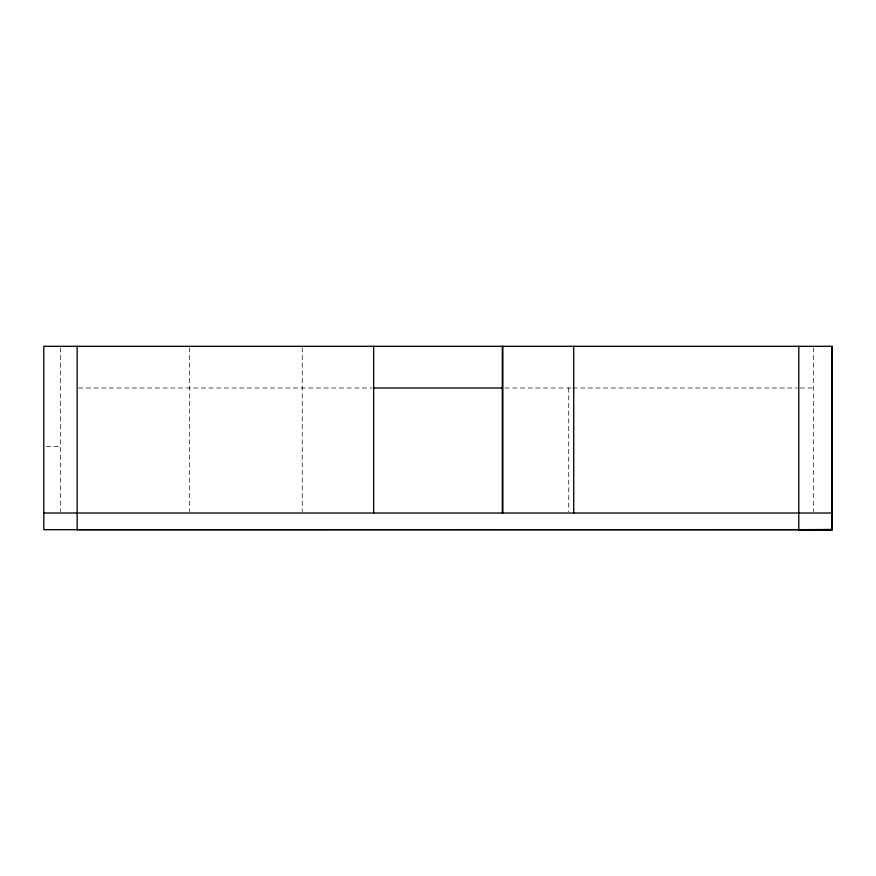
<?xml version="1.0" encoding="UTF-8"?>
<svg xmlns="http://www.w3.org/2000/svg" width="876" height="876" viewBox="0 0 876 876"><rect width="100%" height="100%" fill="white"/><g stroke="black" fill="none" stroke-linecap="round" stroke-linejoin="round"><path stroke-width="0.66" stroke-dasharray="4.38 3.29" d="M78.501 387.98L372.311 387.98M505.003 387.98L571.448 387.98M572.816 387.98L797.445 387.98M800.149 387.98L813.574 387.98M46.34 446.333L60.324 446.333M813.574 347.641L813.574 511.661M568.732 387.98L568.732 511.661M302.22 347.641L302.22 511.661M189.687 347.641L189.687 511.661M60.324 347.652L60.324 511.661"/><path stroke-width="1.31" d="M832.178 529.706L832.2 346.305L43.8 346.305L43.8 529.695L832.145 529.641L832.047 346.294L832.178 529.706L77.143 529.695L77.143 346.305M832.069 513.018L832.156 529.564L798.813 529.695L798.803 346.305M798.813 529.673L832.145 529.564M832.178 513.029L43.8 513.018M373.658 387.98L502.287 387.98M573.736 346.305L573.736 513.018M502.879 346.305L502.879 513.018M502.287 346.305L502.287 513.018M373.658 346.305L373.658 513.018"/></g></svg>
